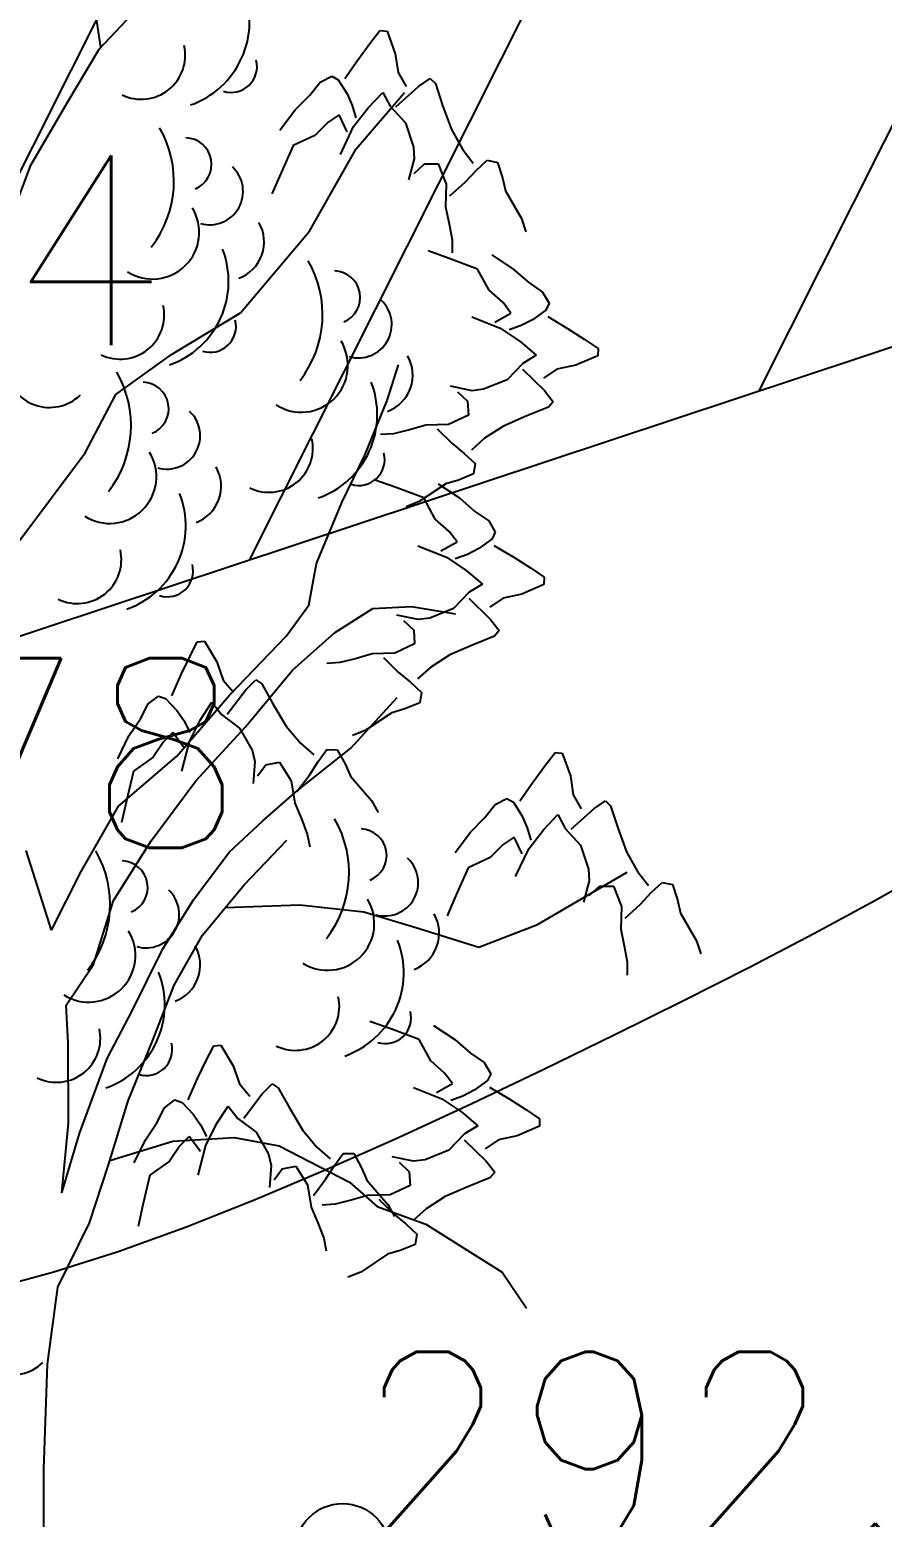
# Model space of a CAD drawing. Header units: millimetres. Extents: x 524954 to 526204, y 9523489 to 9524010.
# Drawn here: x 525983.04 to 525987.54, y 9523745.5 to 9523753.35 of the extents above; entities that cross this region are included whole.
import ezdxf

# ---------------------------------------------------------------- set-up
doc = ezdxf.new("R2010")
doc.units = ezdxf.units.MM
doc.header["$PDMODE"] = 32
doc.header["$PDSIZE"] = 0.5
doc.linetypes.add('ACAD_ISO12W100', pattern=[21, 12, -3, 0, -3, 0, -3])
for name, color, linetype in [('Arbre', 34, 'ACAD_ISO12W100'), ('Bati', 6, 'Continuous'), ('Bati_H', 1, 'Continuous'), ('CN_01_00', 3, 'Continuous'), ('TopoAlt', 3, 'Continuous'), ('TOPOJIS', 7, 'Continuous')]:
    doc.layers.add(name, color=color, linetype=linetype)
doc.styles.add('Simplex 1.0', font='Simplex.shx', dxfattribs={"width": 0.99, "height": 1})

# ---------------------------------------------------------------- blocks, each defined once
blk = doc.blocks.new('TCPOINT M')
at = {"color": 0}
blk.add_point((0, 0), dxfattribs=at)
at = {"layer": 'TopoAlt', "style": 'Simplex 1.0', "width": 0.99}
blk.add_attdef('ALT', (0.15, 0.15), '', height=1, dxfattribs=at)
blk = doc.blocks.new('v088')
at = {"linetype": 'Continuous'}
for p, q in [((0.3448, 10.1217), (0.2693, 10.6145)), ((0.3358, 10.1122), (0.6339, 10.4293)), ((0.1676, 9.8288), (0.3358, 10.1122)), ((1.6901, 9.587), (1.945, 9.8846)), ((-0.0246, 9.5014), (0.1676, 9.8288)), ((1.4442, 9.1527), (1.6901, 9.587)), ((-0.1306, 9.2193), (-0.0246, 9.5014)), ((1.08, 8.7222), (1.4442, 9.1527)), ((0.7177, 8.5032), (1.08, 8.7222)), ((0.4236, 8.2918), (0.7177, 8.5032)), ((1.8546, 8.2596), (1.9129, 8.4473)), ((0.2621, 7.9837), (0.4236, 8.2918)), ((1.7363, 7.971), (1.8546, 8.2596)), ((-0.0934, 7.5087), (0.2621, 7.9837)), ((1.617, 7.726), (1.7363, 7.971)), ((1.4808, 7.3998), (1.617, 7.726)), ((1.4418, 7.1813), (1.4808, 7.3998)), ((1.3209, 7.0171), (1.4418, 7.1813)), ((1.5755, 7.0348), (1.778, 7.1634)), ((1.778, 7.1634), (1.983, 7.1739)), ((1.983, 7.1739), (2.2139, 7.1352)), ((1.0227, 6.7061), (1.3209, 7.0171)), ((1.3557, 6.8374), (1.5755, 7.0348)), ((1.107, 6.54), (1.3557, 6.8374)), ((0.7433, 6.3831), (1.0227, 6.7061)), ((1.6628, 6.4272), (1.906, 6.6935)), ((0.8455, 6.2546), (1.107, 6.54)), ((0.4379, 6.1217), (0.7433, 6.3831)), ((1.3814, 6.2037), (1.6628, 6.4272)), ((0.6096, 5.9388), (0.8455, 6.2546)), ((1.1982, 6.0444), (1.3814, 6.2037)), ((0.2399, 5.7756), (0.4379, 6.1217)), ((1.0213, 5.879), (1.1982, 6.0444)), ((0.0846, 5.4676), (-0.0486, 5.8877)), ((0.4109, 5.6237), (0.6096, 5.9388)), ((1.0995, 5.7065), (1.3247, 5.9413)), ((0.8338, 5.6263), (1.0213, 5.879)), ((0.0846, 5.4676), (0.2399, 5.7756)), ((2.6462, 5.4963), (3.1193, 5.7735)), ((0.8812, 5.4407), (1.0995, 5.7065)), ((0.3061, 5.2857), (0.4109, 5.6237)), ((0.6713, 5.3679), (0.8338, 5.6263)), ((1.0006, 5.5861), (1.394, 5.6007)), ((1.394, 5.6007), (1.7306, 5.5642)), ((1.7306, 5.5642), (1.9997, 5.4827)), ((2.3377, 5.3779), (2.6462, 5.4963)), ((0.7312, 5.1764), (0.8812, 5.4407)), ((1.9997, 5.4827), (2.3377, 5.3779)), ((0.5102, 5.0412), (0.6713, 5.3679)), ((0.1613, 5.0712), (0.3061, 5.2857)), ((0.6191, 4.888), (0.7312, 5.1764)), ((0.1717, 4.8724), (0.1613, 5.0712)), ((0.3786, 4.7897), (0.5102, 5.0412)), ((0.1743, 4.4496), (0.1717, 4.8724)), ((0.489, 4.5681), (0.6191, 4.888)), ((0.2314, 4.3948), (0.3786, 4.7897)), ((0.3841, 4.2301), (0.489, 4.5681)), ((0.1384, 4.0819), (0.1743, 4.4496)), ((0.1384, 4.0819), (0.2314, 4.3948)), ((0.3911, 4.2526), (0.7235, 4.3553)), ((0.7235, 4.3553), (1.0465, 4.3745)), ((1.0465, 4.3745), (1.2838, 4.3297)), ((1.2838, 4.3297), (1.6547, 4.1385)), ((0.2848, 3.9233), (0.3841, 4.2301)), ((1.6547, 4.1385), (1.8004, 4.0109)), ((1.8004, 4.0109), (2.0573, 3.9168)), ((0.1177, 3.584), (0.2848, 3.9233)), ((2.0573, 3.9168), (2.4606, 3.664)), ((2.4606, 3.664), (2.589, 3.4739)), ((0.064, 3.1786), (0.1177, 3.584)), ((0.0445, 2.6247), (0.064, 3.1786)), ((0.0429, 2.1085), (0.0445, 2.6247))]:
    blk.add_line(p, q, dxfattribs=at)
at = {"color": 3, "linetype": 'Continuous'}
for p, q in [((1.7617, 10.1424), (1.8156, 10.2117)), ((1.8156, 10.2117), (1.8541, 10.2078)), ((1.8541, 10.2078), (1.8964, 10.0886)), ((1.7002, 10.0578), (1.7617, 10.1424)), ((1.631, 9.9578), (1.7002, 10.0578)), ((1.8964, 10.0886), (1.9118, 9.9886)), ((1.5002, 9.9386), (1.5617, 9.9693)), ((1.5617, 9.9693), (1.5963, 9.9501)), ((1.9118, 9.9886), (1.9541, 9.9155)), ((1.4463, 9.8693), (1.5002, 9.9386)), ((1.5963, 9.9501), (1.6425, 9.877)), ((1.7541, 9.8039), (1.831, 9.8847)), ((1.831, 9.8847), (1.8695, 9.8116)), ((1.9002, 9.8078), (2.0195, 9.9155)), ((2.0195, 9.9155), (2.081, 9.9578)), ((2.081, 9.9578), (2.1079, 9.9309)), ((2.1079, 9.9309), (2.1464, 9.8155)), ((1.3694, 9.7924), (1.4463, 9.8693)), ((1.6425, 9.877), (1.6694, 9.8155)), ((1.6694, 9.8155), (1.6887, 9.7501)), ((1.8695, 9.8116), (1.9502, 9.7232)), ((2.1464, 9.8155), (2.1926, 9.6885)), ((1.2886, 9.6847), (1.3694, 9.7924)), ((1.5425, 9.727), (1.4733, 9.6578)), ((1.6002, 9.7655), (1.5425, 9.727)), ((1.6425, 9.677), (1.6002, 9.7655)), ((1.6771, 9.7039), (1.7541, 9.8039)), ((1.4733, 9.6578), (1.3579, 9.6039)), ((1.6079, 9.5578), (1.6771, 9.7039)), ((1.9502, 9.7232), (1.9925, 9.5962)), ((2.1926, 9.6885), (2.2503, 9.5847)), ((1.3579, 9.6039), (1.2925, 9.4577)), ((1.9925, 9.5962), (1.9964, 9.5347)), ((2.2503, 9.5847), (2.308, 9.5116)), ((1.9964, 9.5347), (1.9656, 9.4231)), ((1.9964, 9.4577), (2.0502, 9.5077)), ((2.0502, 9.5077), (2.1233, 9.5077)), ((2.1233, 9.5077), (2.1656, 9.4)), ((2.3233, 9.4731), (2.381, 9.527)), ((2.381, 9.527), (2.4349, 9.5154)), ((2.4349, 9.5154), (2.4618, 9.4347)), ((1.2925, 9.4577), (1.2463, 9.35)), ((2.2657, 9.4116), (2.3233, 9.4731)), ((2.4618, 9.4347), (2.4772, 9.3654)), ((2.1656, 9.4), (2.1618, 9.2808)), ((2.1849, 9.3385), (2.2657, 9.4116)), ((2.4772, 9.3654), (2.5618, 9.2193)), ((2.1618, 9.2808), (2.181, 9.1923)), ((2.181, 9.1923), (2.1964, 9.1077)), ((2.5618, 9.2193), (2.5849, 9.15)), ((2.1964, 9.1077), (2.1964, 9.0385)), ((2.1801, 9.009), (2.0697, 9.0483)), ((2.4064, 9.0272), (2.519, 8.9533)), ((2.3301, 8.953), (2.1801, 9.009)), ((2.3912, 8.8412), (2.3301, 8.953)), ((2.519, 8.9533), (2.6006, 8.8814)), ((2.6006, 8.8814), (2.6731, 8.832)), ((2.4646, 8.7765), (2.3912, 8.8412)), ((2.6731, 8.832), (2.7077, 8.7725)), ((2.421, 8.6735), (2.5067, 8.7213)), ((2.5067, 8.7213), (2.4646, 8.7765)), ((2.6907, 8.7368), (2.6207, 8.6861)), ((2.7077, 8.7725), (2.6907, 8.7368)), ((2.2998, 8.7005), (2.4501, 8.6406)), ((2.4501, 8.6406), (2.5548, 8.5702)), ((2.5609, 8.6554), (2.4969, 8.632)), ((2.6207, 8.6861), (2.5609, 8.6554)), ((2.7005, 8.7027), (2.8047, 8.6399)), ((2.8047, 8.6399), (2.8931, 8.5838)), ((2.5548, 8.5702), (2.6402, 8.4985)), ((2.8931, 8.5838), (2.9656, 8.5345)), ((2.6402, 8.4985), (2.5697, 8.4555)), ((2.9641, 8.4958), (2.8478, 8.4461)), ((2.9656, 8.5345), (2.9641, 8.4958)), ((2.5697, 8.4555), (2.4865, 8.3693)), ((2.5678, 8.4245), (2.6828, 8.3123)), ((2.749, 8.4244), (2.6787, 8.3776)), ((2.8478, 8.4461), (2.749, 8.4244)), ((2.3013, 8.3113), (2.188, 8.335)), ((2.3625, 8.3191), (2.3013, 8.3113)), ((2.4865, 8.3693), (2.3625, 8.3191)), ((2.2245, 8.3065), (2.2778, 8.2559)), ((2.2778, 8.2559), (2.2824, 8.183)), ((2.6828, 8.3123), (2.7289, 8.2536)), ((2.7289, 8.2536), (2.7037, 8.225)), ((2.2824, 8.183), (2.1776, 8.1339)), ((2.591, 8.1793), (2.4672, 8.1253)), ((2.7037, 8.225), (2.591, 8.1793)), ((1.8878, 8.0848), (1.8187, 8.0804)), ((1.9713, 8.1055), (1.8878, 8.0848)), ((2.0584, 8.1303), (1.9713, 8.1055)), ((2.1776, 8.1339), (2.0584, 8.1303)), ((2.1174, 8.1109), (2.1954, 8.0349)), ((2.4672, 8.1253), (2.3672, 8.0611)), ((2.1954, 8.0349), (2.2605, 7.9811)), ((2.3672, 8.0611), (2.2979, 7.9989)), ((2.2605, 7.9811), (2.3179, 7.927)), ((2.3179, 7.927), (2.3098, 7.8725)), ((2.3098, 7.8725), (2.2308, 7.8405)), ((1.8965, 7.8022), (1.7861, 7.8414)), ((2.0465, 7.7461), (1.8965, 7.8022)), ((2.1627, 7.8208), (2.0222, 7.7271)), ((2.1227, 7.8203), (2.2353, 7.7465)), ((2.2308, 7.8405), (2.1627, 7.8208)), ((2.0222, 7.7271), (1.9545, 7.6997)), ((2.1075, 7.6343), (2.0465, 7.7461)), ((2.2353, 7.7465), (2.3169, 7.6746)), ((2.1809, 7.5696), (2.1075, 7.6343)), ((2.3169, 7.6746), (2.3894, 7.6252)), ((2.3894, 7.6252), (2.424, 7.5657)), ((2.223, 7.5144), (2.1809, 7.5696)), ((2.407, 7.5299), (2.337, 7.4793)), ((2.424, 7.5657), (2.407, 7.5299)), ((2.0162, 7.4937), (2.1664, 7.4338)), ((2.1373, 7.4666), (2.223, 7.5144)), ((2.337, 7.4793), (2.2772, 7.4485)), ((2.4169, 7.4959), (2.521, 7.4331)), ((2.1664, 7.4338), (2.2711, 7.3633)), ((2.2772, 7.4485), (2.2132, 7.4252)), ((2.521, 7.4331), (2.6094, 7.377)), ((2.6094, 7.377), (2.6819, 7.3276)), ((2.2711, 7.3633), (2.3565, 7.2916)), ((2.6819, 7.3276), (2.6805, 7.289)), ((2.286, 7.2486), (2.2028, 7.1624)), ((2.2841, 7.2177), (2.3991, 7.1055)), ((2.3565, 7.2916), (2.286, 7.2486)), ((2.4653, 7.2176), (2.395, 7.1707)), ((2.5641, 7.2392), (2.4653, 7.2176)), ((2.6805, 7.289), (2.5641, 7.2392)), ((2.2028, 7.1624), (2.0788, 7.1122)), ((2.0176, 7.1045), (1.9044, 7.1282)), ((1.9408, 7.0996), (1.9941, 7.049)), ((2.0788, 7.1122), (2.0176, 7.1045)), ((2.3991, 7.1055), (2.4452, 7.0467)), ((0.8128, 6.9092), (0.8527, 6.9872)), ((0.8527, 6.9872), (0.8913, 6.9906)), ((0.8913, 6.9906), (0.9551, 6.8814)), ((1.9941, 7.049), (1.9988, 6.9761)), ((2.4201, 7.0181), (2.3073, 6.9725)), ((2.4452, 7.0467), (2.4201, 7.0181)), ((0.7681, 6.8145), (0.8128, 6.9092)), ((1.7747, 6.9234), (1.6876, 6.8986)), ((1.8939, 6.9271), (1.7747, 6.9234)), ((1.8337, 6.904), (1.9118, 6.828)), ((1.9988, 6.9761), (1.8939, 6.9271)), ((2.1835, 6.9184), (2.0835, 6.8543)), ((2.3073, 6.9725), (2.1835, 6.9184)), ((0.9551, 6.8814), (0.9888, 6.786)), ((1.6041, 6.8779), (1.535, 6.8736)), ((1.6876, 6.8986), (1.6041, 6.8779)), ((1.9118, 6.828), (1.9768, 6.7743)), ((2.0835, 6.8543), (2.0142, 6.7921)), ((0.7187, 6.7034), (0.7681, 6.8145)), ((0.9888, 6.786), (1.0441, 6.7221)), ((1.1083, 6.7343), (1.1609, 6.7873)), ((1.1609, 6.7873), (1.1923, 6.7659)), ((1.1923, 6.7659), (1.2517, 6.6597)), ((1.9768, 6.7743), (2.0342, 6.7201)), ((0.5938, 6.6601), (0.6485, 6.7018)), ((0.6485, 6.7018), (0.6861, 6.6893)), ((0.6861, 6.6893), (0.7451, 6.6262)), ((0.8684, 6.5752), (0.9289, 6.6689)), ((0.9289, 6.6689), (0.9803, 6.6043)), ((1.0112, 6.6062), (1.1083, 6.7343)), ((2.0342, 6.7201), (2.0261, 6.6656)), ((0.5538, 6.582), (0.5938, 6.6601)), ((0.7451, 6.6262), (0.7831, 6.5707)), ((0.9803, 6.6043), (1.0762, 6.5324)), ((1.2517, 6.6597), (1.3207, 6.5436)), ((1.879, 6.6139), (1.7385, 6.5203)), ((1.9472, 6.6337), (1.879, 6.6139)), ((2.0261, 6.6656), (1.9472, 6.6337)), ((0.4926, 6.4921), (0.5538, 6.582)), ((0.7831, 6.5707), (0.8142, 6.5101)), ((0.8114, 6.4626), (0.8684, 6.5752)), ((1.0762, 6.5324), (1.1414, 6.4156)), ((1.3207, 6.5436), (1.3968, 6.4523)), ((1.7385, 6.5203), (1.6708, 6.4929)), ((0.4333, 6.3712), (0.4926, 6.4921)), ((0.6749, 6.4601), (0.6198, 6.3792)), ((0.7244, 6.5087), (0.6749, 6.4601)), ((0.7824, 6.4297), (0.7244, 6.5087)), ((0.7707, 6.306), (0.8114, 6.4626)), ((1.3968, 6.4523), (1.4671, 6.3913)), ((0.6198, 6.3792), (0.5164, 6.3047)), ((1.1414, 6.4156), (1.1567, 6.3559)), ((1.1567, 6.3559), (1.1472, 6.2405)), ((1.2146, 6.3394), (1.2864, 6.3531)), ((1.2864, 6.3531), (1.3481, 6.2552)), ((1.4442, 6.2852), (1.4894, 6.3564)), ((1.4894, 6.3564), (1.536, 6.4201)), ((1.536, 6.4201), (1.5911, 6.4188)), ((1.5911, 6.4188), (1.6326, 6.3444)), ((2.6849, 6.3343), (2.7388, 6.4036)), ((2.7388, 6.4036), (2.7772, 6.3997)), ((2.7772, 6.3997), (2.8196, 6.2805)), ((0.5164, 6.3047), (0.4795, 6.1489)), ((1.171, 6.2803), (1.2146, 6.3394)), ((1.3784, 6.1983), (1.4442, 6.2852)), ((1.6326, 6.3444), (1.6606, 6.2793)), ((1.6606, 6.2793), (1.771, 6.1515)), ((2.6234, 6.2497), (2.6849, 6.3343)), ((2.8196, 6.2805), (2.8349, 6.1805)), ((1.3481, 6.2552), (1.3665, 6.1373)), ((2.5541, 6.1497), (2.6234, 6.2497)), ((0.4795, 6.1489), (0.4542, 6.0345)), ((1.3665, 6.1373), (1.4019, 6.054)), ((1.771, 6.1515), (1.8066, 6.0878)), ((2.3695, 6.0612), (2.4234, 6.1305)), ((2.4234, 6.1305), (2.4849, 6.1612)), ((2.4849, 6.1612), (2.5195, 6.142)), ((2.5195, 6.142), (2.5657, 6.0689)), ((2.8349, 6.1805), (2.8773, 6.1074)), ((2.9427, 6.1074), (3.0042, 6.1497)), ((3.0042, 6.1497), (3.0311, 6.1228)), ((3.0311, 6.1228), (3.0696, 6.0074)), ((1.4019, 6.054), (1.4328, 5.9737)), ((2.2926, 5.9843), (2.3695, 6.0612)), ((2.5657, 6.0689), (2.5926, 6.0074)), ((2.6772, 5.9958), (2.7542, 6.0766)), ((2.7542, 6.0766), (2.7926, 6.0035)), ((2.8234, 5.9997), (2.9427, 6.1074)), ((1.4328, 5.9737), (1.4458, 5.9057)), ((2.2118, 5.8766), (2.2926, 5.9843)), ((2.5926, 6.0074), (2.6118, 5.942)), ((2.6003, 5.8958), (2.6772, 5.9958)), ((2.7926, 6.0035), (2.8734, 5.9151)), ((3.0696, 6.0074), (3.1158, 5.8804)), ((2.4657, 5.9189), (2.3964, 5.8497)), ((2.5234, 5.9574), (2.4657, 5.9189)), ((2.5657, 5.8689), (2.5234, 5.9574)), ((2.5311, 5.7497), (2.6003, 5.8958)), ((2.8734, 5.9151), (2.9157, 5.7881)), ((2.3964, 5.8497), (2.281, 5.7958)), ((3.1158, 5.8804), (3.1734, 5.7766)), ((2.281, 5.7958), (2.2156, 5.6496)), ((2.9196, 5.7266), (2.8888, 5.615)), ((2.9157, 5.7881), (2.9196, 5.7266)), ((3.1734, 5.7766), (3.2311, 5.7035)), ((2.2156, 5.6496), (2.1695, 5.5419)), ((2.9196, 5.6496), (2.9734, 5.6996)), ((2.9734, 5.6996), (3.0465, 5.6996)), ((3.0465, 5.6996), (3.0888, 5.5919)), ((3.1888, 5.6035), (3.2465, 5.665)), ((3.2465, 5.665), (3.3042, 5.7189)), ((3.3042, 5.7189), (3.3581, 5.7073)), ((3.3581, 5.7073), (3.385, 5.6266)), ((3.0888, 5.5919), (3.085, 5.4727)), ((3.1081, 5.5304), (3.1888, 5.6035)), ((3.385, 5.6266), (3.4004, 5.5573)), ((3.4004, 5.5573), (3.485, 5.4112)), ((3.085, 5.4727), (3.1042, 5.3842)), ((3.1042, 5.3842), (3.1196, 5.2996)), ((3.485, 5.4112), (3.5081, 5.3419)), ((3.1196, 5.2996), (3.1196, 5.2304)), ((1.8724, 4.9461), (1.762, 4.9854)), ((2.0224, 4.89), (1.8724, 4.9461)), ((2.0987, 4.9642), (2.2113, 4.8904)), ((2.0834, 4.7783), (2.0224, 4.89)), ((2.2113, 4.8904), (2.2929, 4.8185)), ((0.8993, 4.7791), (0.9393, 4.8572)), ((0.9393, 4.8572), (0.9778, 4.8606)), ((0.9778, 4.8606), (1.0416, 4.7513)), ((2.2929, 4.8185), (2.3654, 4.7691)), ((0.8546, 4.6845), (0.8993, 4.7791)), ((1.0416, 4.7513), (1.0754, 4.656)), ((2.1569, 4.7135), (2.0834, 4.7783)), ((2.1989, 4.6584), (2.1569, 4.7135)), ((2.3654, 4.7691), (2.4, 4.7096)), ((2.4, 4.7096), (2.383, 4.6739)), ((0.8053, 4.5733), (0.8546, 4.6845)), ((1.0754, 4.656), (1.1306, 4.592)), ((1.1948, 4.6042), (1.2474, 4.6573)), ((1.2474, 4.6573), (1.2789, 4.6359)), ((1.2789, 4.6359), (1.3382, 4.5297)), ((1.9921, 4.6376), (2.1424, 4.5777)), ((2.1133, 4.6106), (2.1989, 4.6584)), ((2.383, 4.6739), (2.3129, 4.6232)), ((2.3928, 4.6398), (2.497, 4.577)), ((0.6804, 4.53), (0.7351, 4.5718)), ((0.7351, 4.5718), (0.7727, 4.5593)), ((0.7727, 4.5593), (0.8317, 4.4961)), ((1.0978, 4.4762), (1.1948, 4.6042)), ((2.1424, 4.5777), (2.247, 4.5072)), ((2.2532, 4.5924), (2.1892, 4.5691)), ((2.3129, 4.6232), (2.2532, 4.5924)), ((2.497, 4.577), (2.5853, 4.5209)), ((0.6404, 4.452), (0.6804, 4.53)), ((0.8317, 4.4961), (0.8696, 4.4407)), ((0.9549, 4.4451), (1.0154, 4.5388)), ((1.0154, 4.5388), (1.0668, 4.4742)), ((1.0668, 4.4742), (1.1627, 4.4024)), ((1.3382, 4.5297), (1.4072, 4.4136)), ((2.247, 4.5072), (2.3325, 4.4356)), ((2.5853, 4.5209), (2.6578, 4.4715)), ((2.6578, 4.4715), (2.6564, 4.4329)), ((0.5791, 4.362), (0.6404, 4.452)), ((0.8696, 4.4407), (0.9007, 4.38)), ((0.898, 4.3325), (0.9549, 4.4451)), ((1.1627, 4.4024), (1.228, 4.2856)), ((1.4072, 4.4136), (1.4833, 4.3223)), ((2.262, 4.3926), (2.1788, 4.3064)), ((2.3325, 4.4356), (2.262, 4.3926)), ((2.6564, 4.4329), (2.5401, 4.3831)), ((0.5199, 4.2411), (0.5791, 4.362)), ((0.7614, 4.3301), (0.7063, 4.2491)), ((0.8109, 4.3786), (0.7614, 4.3301)), ((0.869, 4.2996), (0.8109, 4.3786)), ((0.8572, 4.176), (0.898, 4.3325)), ((1.4833, 4.3223), (1.5536, 4.2613)), ((2.2601, 4.3616), (2.3751, 4.2494)), ((2.4412, 4.3615), (2.371, 4.3146)), ((2.5401, 4.3831), (2.4412, 4.3615)), ((0.7063, 4.2491), (0.603, 4.1747)), ((1.228, 4.2856), (1.2432, 4.2258)), ((1.5759, 4.2264), (1.6226, 4.29)), ((1.6226, 4.29), (1.6776, 4.2887)), ((1.6776, 4.2887), (1.7191, 4.2144)), ((1.9936, 4.2484), (1.8803, 4.2721)), ((1.9168, 4.2436), (1.9701, 4.193)), ((2.0548, 4.2561), (1.9936, 4.2484)), ((2.1788, 4.3064), (2.0548, 4.2561)), ((2.3751, 4.2494), (2.4212, 4.1906)), ((0.603, 4.1747), (0.566, 4.0189)), ((1.2432, 4.2258), (1.2338, 4.1105)), ((1.2576, 4.1502), (1.3011, 4.2094)), ((1.3011, 4.2094), (1.373, 4.223)), ((1.373, 4.223), (1.4346, 4.1251)), ((1.5307, 4.1551), (1.5759, 4.2264)), ((1.7191, 4.2144), (1.7472, 4.1493)), ((1.9701, 4.193), (1.9747, 4.12)), ((2.396, 4.1621), (2.2833, 4.1164)), ((2.4212, 4.1906), (2.396, 4.1621)), ((1.4346, 4.1251), (1.4531, 4.0073)), ((1.465, 4.0683), (1.5307, 4.1551)), ((1.7472, 4.1493), (1.8576, 4.0214)), ((1.9747, 4.12), (1.8699, 4.071)), ((2.2833, 4.1164), (2.1595, 4.0623)), ((0.566, 4.0189), (0.5407, 3.9045)), ((1.4531, 4.0073), (1.4885, 3.9239)), ((1.5801, 4.0219), (1.511, 4.0175)), ((1.6636, 4.0426), (1.5801, 4.0219)), ((1.7506, 4.0673), (1.6636, 4.0426)), ((1.8699, 4.071), (1.7506, 4.0673)), ((1.8097, 4.0479), (1.8877, 3.9719)), ((1.8576, 4.0214), (1.8932, 3.9577)), ((2.1595, 4.0623), (2.0595, 3.9982)), ((1.4885, 3.9239), (1.5194, 3.8437)), ((1.8877, 3.9719), (1.9528, 3.9182)), ((2.0595, 3.9982), (1.9902, 3.936)), ((1.5194, 3.8437), (1.5323, 3.7756)), ((1.9528, 3.9182), (2.0102, 3.864)), ((2.0102, 3.864), (2.002, 3.8096)), ((1.9231, 3.7776), (1.855, 3.7579)), ((2.002, 3.8096), (1.9231, 3.7776)), ((1.855, 3.7579), (1.7144, 3.6642)), ((1.7144, 3.6642), (1.6468, 3.6368))]:
    blk.add_line(p, q, dxfattribs=at)
for centre, major_axis, start_param, end_param in [((0.6623, 10.2582), (-0.3298, 0.3298), 2.69514, 4.302022), ((0.5573, 10.0804), (0.1641, 0.1641), 3.478918, 5.717341), ((1.0314, 10.0206), (0.0964, 0.0964), 3.62262, 5.745019), ((0.1648, 9.4153), (0.3995, 0.3995), 4.836335, 6.022049), ((0.7881, 9.5054), (-0.099, 0.099), 2.746913, 5.46049), ((0.9181, 9.3628), (0.1246, 0.1246), 3.651933, 6.315792), ((0.617, 9.1466), (-0.1741, 0.1741), 1.793126, 4.475865), ((1.0008, 9.0963), (-0.1445, 0.1445), 2.713295, 4.448408), ((0.5518, 8.8878), (-0.3298, 0.3298), 2.69514, 4.302022), ((0.9486, 8.7133), (-0.3995, 0.3995), 3.265538, 4.451253), ((1.5719, 8.8034), (0.099, 0.099), 4.31771, 7.031286), ((1.7019, 8.6608), (0.1246, 0.1246), 3.651933, 6.315792), ((0.4467, 8.71), (-0.1641, 0.1641), 1.908121, 4.146545), ((0.9208, 8.6502), (0.0964, 0.0964), 3.62262, 5.745019), ((1.4008, 8.4446), (0.1741, 0.1741), 3.363922, 6.046661), ((1.7845, 8.3943), (-0.1445, 0.1445), 2.713295, 4.448408), ((0.0741, 8.4554), (0.1641, 0.1641), 2.463212, 4.701636), ((-0.0612, 8.1267), (-0.3995, 0.3995), 3.265538, 4.451253), ((0.5622, 8.2168), (0.099, 0.099), 4.31771, 7.031286), ((1.3355, 8.1858), (-0.3298, 0.3298), 2.69514, 4.302022), ((0.6922, 8.0742), (-0.1246, 0.1246), 2.081137, 4.744996), ((1.2305, 8.008), (0.1641, 0.1641), 3.478918, 5.717341), ((0.391, 7.858), (0.1741, 0.1741), 3.363922, 6.046661), ((1.7045, 7.9482), (-0.0964, 0.0964), 2.051824, 4.174223), ((0.7748, 7.8077), (-0.1445, 0.1445), 2.713295, 4.448408), ((0.3258, 7.5992), (0.3298, 0.3298), 4.265936, 5.872819), ((0.2207, 7.4214), (0.1641, 0.1641), 3.478918, 5.717341), ((0.6948, 7.3616), (-0.0964, 0.0964), 2.051824, 4.174223), ((1.088, 5.7707), (-0.3995, 0.3995), 3.265538, 4.451253), ((1.7113, 5.8608), (0.099, 0.099), 4.31771, 7.031286), ((-0.1718, 5.6024), (0.3995, 0.3995), 4.836335, 6.022049), ((0.4516, 5.6925), (0.099, 0.099), 4.31771, 7.031286), ((1.8413, 5.7182), (-0.1246, 0.1246), 2.081137, 4.744996), ((0.5816, 5.5499), (0.1246, 0.1246), 3.651933, 6.315792), ((1.5402, 5.502), (0.1741, 0.1741), 3.363922, 6.046661), ((1.924, 5.4517), (-0.1445, 0.1445), 2.713295, 4.448408), ((0.2804, 5.3337), (0.1741, 0.1741), 3.363922, 6.046661), ((1.4749, 5.2432), (0.3298, 0.3298), 4.265936, 5.872819), ((0.6642, 5.2834), (-0.1445, 0.1445), 2.713295, 4.448408), ((0.2152, 5.0749), (-0.3298, 0.3298), 2.69514, 4.302022), ((1.3699, 5.0654), (-0.1641, 0.1641), 1.908121, 4.146545), ((1.844, 5.0056), (-0.0964, 0.0964), 2.051824, 4.174223), ((0.1101, 4.8971), (-0.1641, 0.1641), 1.908121, 4.146545), ((0.5842, 4.8373), (0.0964, 0.0964), 3.62262, 5.745019), ((-0.1231, 3.3539), (0.1641, 0.1641), 2.463212, 4.701636)]:
    blk.add_ellipse(centre, major_axis=major_axis, ratio=1, start_param=start_param, end_param=end_param, dxfattribs=at)

msp = doc.modelspace()

# ---------------------------------------------------------------- hatches: boundary and pattern name
at = {"layer": 'Bati_H'}
h = msp.add_hatch(dxfattribs=at)
h.set_pattern_fill('_U', color=256, scale=2, angle=63.3432, style=0, pattern_type=0)
h.set_pattern_definition([(63.343203168, (0, 0), (-1.7874198754, 0.8972904708), [])])
h.paths.add_polyline_path([(525979.4658, 9523748.9826), (525988.4253, 9523751.9532), (525998.6023, 9523755.1066), (525996.3972, 9523761.7239), (525997.0725, 9523763.0624), (525995.5225, 9523767.5413), (525992.9048, 9523767.4422), (525991.3588, 9523772.2794), (525990.7607, 9523772.0883), (525976.0001, 9523767.8461), (525974.7645, 9523765.3076), (525973.3674, 9523766.0729), (525969.988, 9523759.8612), (525971.385, 9523759.0959), (525970.0494, 9523755.0712), (525972.7284, 9523749.5566), (525979.0516, 9523751.6341), (525978.6327, 9523751.4952)])

# ---------------------------------------------------------------- linework, layer by layer
at = {"layer": 'Bati', "flags": 128}
msp.add_lwpolyline([(525979.4658, 9523748.9826), (525988.4253, 9523751.9532), (525998.6023, 9523755.1066), (525996.3972, 9523761.7239), (525997.0725, 9523763.0624), (525995.5225, 9523767.5413), (525992.9048, 9523767.4422), (525991.3588, 9523772.2794), (525990.7607, 9523772.0883), (525976.0001, 9523767.8461), (525974.7645, 9523765.3076), (525973.3674, 9523766.0729), (525969.988, 9523759.8612), (525971.385, 9523759.0959), (525970.0494, 9523755.0712), (525972.7284, 9523749.5566), (525979.0516, 9523751.6341), (525978.6327, 9523751.4952)], close=True, dxfattribs=at)
at = {"layer": 'CN_01_00', "elevation": 293, "flags": 128}
msp.add_lwpolyline([(525982.8502, 9523746.7119), (525983.1691, 9523746.7972), (525983.5076, 9523746.9051), (525983.8629, 9523747.0334), (525984.2309, 9523747.1789), (525984.6078, 9523747.3382), (525984.9896, 9523747.5081), (525985.3725, 9523747.6853), (525985.7524, 9523747.8666), (525986.1256, 9523748.0486), (525986.4883, 9523748.2286), (525986.8388, 9523748.4063), (525987.1752, 9523748.5818), (525987.4961, 9523748.7553), (525987.7998, 9523748.9269)], dxfattribs=at)

# ---------------------------------------------------------------- block references
at = {"layer": 'Arbre'}
msp.add_blockref('v088', (525983.072, 9523743.132), dxfattribs=at)
at = {"layer": 'TOPOJIS'}
ref = msp.add_blockref('TCPOINT M', (525979.0516, 9523751.6341, 294.24), dxfattribs=at)
ref.add_attrib('ALT', '294.24', (525979.1016, 9523751.6841, 294.24), dxfattribs={"layer": 'TopoAlt', "height": 1, "style": 'Simplex 1.0', "width": 0.99})
ref = msp.add_blockref('TCPOINT M', (525979.4658, 9523748.9826, 293.78), dxfattribs=at)
ref.add_attrib('ALT', '293.78', (525979.5158, 9523749.0326, 293.78), dxfattribs={"layer": 'TopoAlt', "height": 1, "style": 'Simplex 1.0', "width": 0.99})
ref = msp.add_blockref('TCPOINT M', (525984.6907, 9523745.3256, 292.61), dxfattribs=at)
ref.add_attrib('ALT', '292.61', (525984.7407, 9523745.3756, 292.61), dxfattribs={"layer": 'TopoAlt', "height": 1, "style": 'Simplex 1.0', "width": 0.99})

doc.saveas('drawing.dxf')
